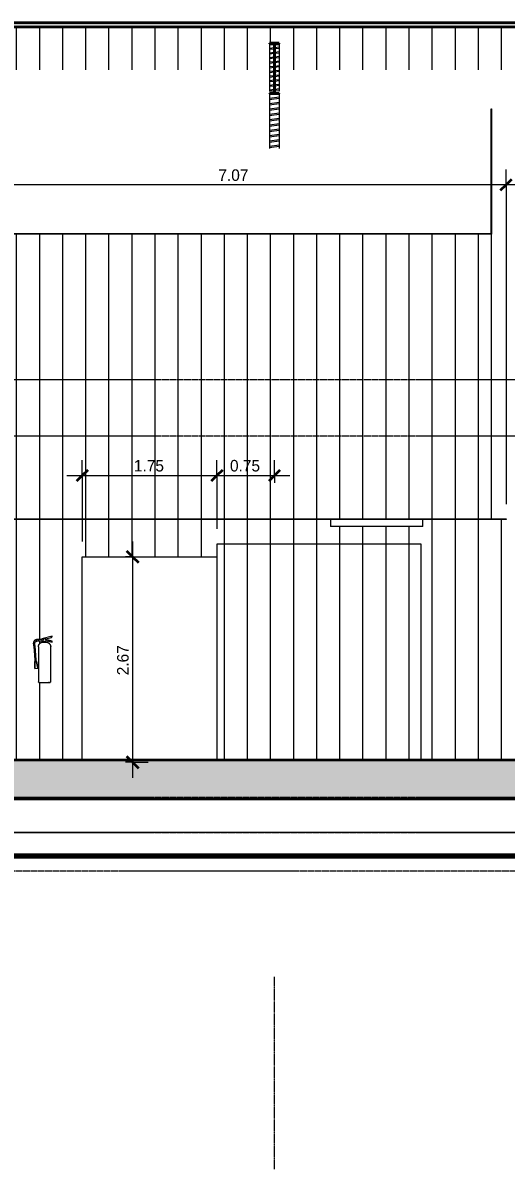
# Model space of a CAD drawing. Header units: centimetres. Extents: x -11896 to 2794, y -437 to 1921.
# Drawn here: x -2223 to -1595, y -437 to 1052 of the extents above; entities that cross this region are included whole.
import ezdxf

# ---------------------------------------------------------------- set-up
doc = ezdxf.new("R2010")
doc.units = ezdxf.units.CM
doc.linetypes.add('Centre', pattern=[3.175, 0.635, -0.475, 1.59, -0.475])
doc.linetypes.add('Grid Line', pattern=[2.2225, 1.27, -0.3175, 0.3175, -0.3175])
for name, color, linetype, lineweight in [('A-ANNO-DIMS', 7, 'Continuous', 9), ('A-ANNO-DIMS-100', 7, 'Continuous', 9), ('A-FLOR', 7, 'Continuous', 9), ('A-FLOR-LEVL', 7, 'Continuous', 9), ('A-FLOR-PATT', 7, 'Continuous', 35), ('A-ROOF', 7, 'Continuous', 9), ('A-ROOF-PATT', 7, 'Continuous', 35), ('A-WALL', 7, 'Continuous', 9), ('A-WALL-PATT', 7, 'Continuous', 35), ('C-BLDG-PADS', 7, 'Continuous', 9), ('C-TOPO', 7, 'Continuous', 9), ('E-LITE-EQPM', 7, 'Continuous', 9), ('Q-SPCQ', 7, 'Continuous', 9), ('S-BEAM', 7, 'Continuous', 9), ('S-GRID', 7, 'Continuous', 9)]:
    doc.layers.add(name, color=color, linetype=linetype, lineweight=lineweight)
doc.styles.add('Century Gothic_1', font='GOTHIC.TTF', dxfattribs={"height": 15})
doc.dimstyles.new('FCA_N_Cotas_E100', dxfattribs={"dimscale": 30.48, "dimtxt": 15.662524, "dimasz": 0.492126, "dimexe": 0.656168, "dimexo": 0.656168, "dimgap": 0.032808, "dimtad": 1, "dimlfac": 0.01, "dimrnd": 0.01, "dimzin": 0, "dimdsep": 46, "dimtxsty": 'Century Gothic_1', "dimblk1": 'OBLIQUE', "dimblk2": 'OBLIQUE', "dimsah": 1, "dimcen": 0.09, "dimdle": 0.656168, "dimazin": 2, "dimtfac": 1, "dimtdec": 4, "dimtix": 1, "dimtmove": 0, "dimatfit": 3, "dimfxl": 1, "dimtvp": 1, "dimtolj": 1, "dimtzin": 0, "dimarcsym": 2})
pattern_1 = [(6.825, (-5061.785, 1020.789), (-25.144905, 3.01018), []), (6.825, (-5061.785, 1025.35), (-25.144905, 3.01018), [])]
pattern_2 = [(90, (-3611.126, 712), (-30, 2e-15), [])]

# ---------------------------------------------------------------- blocks, each defined once
blk = doc.blocks.new('PQ_RVR_EST-01_ZZ_ZZ_MO_T_A_rvt-2-Sección 2-2')
at = {"layer": 'A-FLOR-PATT', "lineweight": 9, "true_color": 0x9a9a9a}
blk.add_hatch(color=253, dxfattribs=at).paths.add_polyline_path([(-115.5, 44), (-115.5, 94), (-5125.2, 94), (-5125.2, 44), (-133.4, 44)])
at = {"layer": 'S-BEAM', "true_color": 0xc0c0c0}
h = blk.add_hatch(dxfattribs=at)
h.set_pattern_fill('FP_7', color=9, style=0, pattern_type=2)
h.set_pattern_definition([(45, (-5061.785, 712), (-25.1447, 25.1447), []), (45, (-5061.785, 750.1), (-25.1447, 25.1447), [])])
h.paths.add_polyline_path([(-3340.6, 960.8), (-3340.6, 961.3), (-3346.5, 961.3), (-3346.5, 1025.3), (-3340.6, 1025.3), (-3340.6, 1025.9), (-3353.1, 1025.9), (-3353.1, 1025.3), (-3347.2, 1025.3), (-3347.2, 961.3), (-3353.1, 961.3), (-3353.1, 960.8)])
h = blk.add_hatch(dxfattribs=at)
h.set_pattern_fill('FP_48', color=9, style=0, pattern_type=2)
h.set_pattern_definition(pattern_1)
edge = h.paths.add_edge_path()
edge.add_line((-3347.2, 963.7), (-3347.2, 1025.3))
edge.add_line((-3347.2, 1025.3), (-3353.1, 1025.3))
edge.add_line((-3353.1, 1025.3), (-3353.1, 963.7))
h = blk.add_hatch(dxfattribs=at)
h.set_pattern_fill('FP_48', color=9, style=0, pattern_type=2)
h.set_pattern_definition(pattern_1)
edge = h.paths.add_edge_path()
edge.add_line((-3340.6, 963.7), (-3340.6, 1025.3))
edge.add_line((-3340.6, 1025.3), (-3346.5, 1025.3))
edge.add_line((-3346.5, 1025.3), (-3346.5, 963.7))
h = blk.add_hatch(dxfattribs=at)
h.set_pattern_fill('FP_47', color=9, style=0, pattern_type=2)
h.set_pattern_definition([(7.888, (-5061.785, 955.983), (-25.14507, 3.48413), []), (7.888, (-5061.785, 961.262), (-25.14507, 3.48413), [])])
edge = h.paths.add_edge_path()
edge.add_line((-3340.6, 889.3), (-3340.6, 960.8))
edge.add_line((-3340.6, 960.8), (-3353.1, 960.8))
edge.add_line((-3353.1, 960.8), (-3353.1, 889.3))
at = {"layer": 'A-FLOR', "lineweight": 35}
for p, q in [((-2968.9, 94), (-5125.2, 94)), ((-5125.2, 44), (-233.4, 44))]:
    blk.add_line(p, q, dxfattribs=at)
at = {"layer": 'S-BEAM', "lineweight": 35}
for p, q in [((-3340.6, 1025.9), (-3353.1, 1025.9)), ((-3353.1, 1025.9), (-3353.1, 1025.3)), ((-3353.1, 1025.3), (-3347.2, 1025.3)), ((-3347.2, 1025.3), (-3347.2, 961.3)), ((-3346.5, 961.3), (-3346.5, 1025.3)), ((-3346.5, 1025.3), (-3340.6, 1025.3)), ((-3340.6, 1025.3), (-3340.6, 1025.9)), ((-3347.2, 961.3), (-3353.1, 961.3)), ((-3353.1, 961.3), (-3353.1, 960.8)), ((-3353.1, 960.8), (-3340.6, 960.8)), ((-3340.6, 961.3), (-3346.5, 961.3)), ((-3340.6, 960.8), (-3340.6, 961.3))]:
    blk.add_line(p, q, dxfattribs=at)
at = {"layer": 'S-BEAM'}
for p, q in [((-3353.1, 1025.3), (-3353.1, 963.7)), ((-3340.6, 1025.3), (-3340.6, 963.7)), ((-3353.1, 960.8), (-3353.1, 889.3)), ((-3340.6, 960.8), (-3340.6, 889.3))]:
    blk.add_line(p, q, dxfattribs=at)
blk = doc.blocks.new('M_Strip Lighting Fixtures - 1200 1 Lamp - 120-1744011-Sección 2-2')
at = {"layer": 'E-LITE-EQPM'}
for p, q in [((-3273.9, 406.9), (-3273.9, 397.9)), ((-3153.9, 397.9), (-3153.9, 406.9)), ((-3153.9, 397.9), (-3273.9, 397.9))]:
    blk.add_line(p, q, dxfattribs=at)
blk = doc.blocks.new('Fire_Safety-Nystrom-ABC_Dry_Chemical_Portable_Fire_Extinguisher - EX-3002-1735516-Sección 2-2')
at = {"layer": 'Q-SPCQ', "color": 253, "true_color": 0xaaaaaa}
for p, q in [((-3635.4, 255.3), (-3648.9, 252)), ((-3643.6, 251.9), (-3636.3, 253.7)), ((-3636.3, 253.7), (-3635.4, 254.7)), ((-3635.4, 254.7), (-3635.4, 255.3)), ((-3659.5, 241.9), (-3658.1, 224.5)), ((-3656.2, 224.7), (-3657.6, 242.2)), ((-3653.5, 251.2), (-3653.8, 251.2)), ((-3653.8, 249.3), (-3653.5, 249.3)), ((-3653.5, 249.3), (-3653.5, 251.2)), ((-3648.9, 251.2), (-3653.5, 251.2)), ((-3653.5, 251.2), (-3653.5, 249.3)), ((-3653.5, 249.3), (-3648.9, 249.3)), ((-3653.5, 241.3), (-3653.5, 196)), ((-3648.9, 252), (-3648.9, 248.9)), ((-3648.9, 248.9), (-3646.6, 248.9)), ((-3647.2, 249.7), (-3647.2, 247.7)), ((-3647.2, 247.7), (-3643.8, 247.7)), ((-3644.4, 248.9), (-3644.2, 248.9)), ((-3644.2, 248.9), (-3644.2, 249)), ((-3643.9, 249.6), (-3635.4, 247.7)), ((-3643.8, 247.7), (-3643.8, 249.7)), ((-3643.6, 250.8), (-3643.6, 251.9)), ((-3635.4, 248.9), (-3643.6, 250.8)), ((-3637.5, 196), (-3637.5, 241.3)), ((-3635.4, 247.7), (-3635.4, 248.9)), ((-3656.2, 225), (-3658.3, 224.8)), ((-3658.3, 224.8), (-3658, 221.9)), ((-3655.9, 222.1), (-3656.2, 225)), ((-3658.2, 213.4), (-3658, 222.2)), ((-3658, 222.2), (-3658.2, 213.4)), ((-3658.2, 213.4), (-3654.4, 213.8)), ((-3658, 221.9), (-3657.9, 221.9)), ((-3657.9, 221.9), (-3657.7, 221.9)), ((-3657.7, 221.9), (-3657.5, 221.9)), ((-3657.5, 221.9), (-3655.9, 222.1)), ((-3656, 222.4), (-3654.4, 213.8)), ((-3654.4, 213.8), (-3656, 222.4))]:
    blk.add_line(p, q, dxfattribs=at)
at = {"layer": 'Q-SPCQ', "color": 253, "true_color": 0xaaaaaa, "flags": 128}
for points in [[(-3656.6, 250.6), (-3656.8, 250.5), (-3657, 250.5), (-3657.2, 250.4), (-3657.4, 250.3), (-3657.5, 250.2), (-3657.7, 250.1), (-3657.9, 250), (-3658, 249.9), (-3658.2, 249.7), (-3658.4, 249.6), (-3658.5, 249.5), (-3658.7, 249.3), (-3658.8, 249.2), (-3658.9, 249), (-3659, 248.9), (-3659.2, 248.7), (-3659.3, 248.5), (-3659.4, 248.3), (-3659.5, 248.2), (-3659.6, 248), (-3659.7, 247.8), (-3659.7, 247.6), (-3659.8, 247.4), (-3659.9, 247.2), (-3659.9, 247), (-3660, 246.8), (-3660, 246.6), (-3660, 246.4), (-3660.1, 246.2), (-3660.1, 246), (-3660.1, 245.8), (-3660.1, 245.6), (-3660.1, 245.4), (-3660, 245.2), (-3660, 245), (-3660, 245)], [(-3660, 245), (-3659.8, 243.6), (-3659.6, 242.2), (-3659.5, 241.9)], [(-3658.1, 245.2), (-3658.1, 245.4), (-3658.2, 245.5), (-3658.2, 245.6), (-3658.2, 245.8), (-3658.2, 245.9), (-3658.2, 246), (-3658.1, 246.1), (-3658.1, 246.3), (-3658.1, 246.4), (-3658.1, 246.5), (-3658.1, 246.6), (-3658, 246.8), (-3658, 246.9), (-3657.9, 247), (-3657.9, 247.1), (-3657.8, 247.2), (-3657.8, 247.3), (-3657.7, 247.4), (-3657.6, 247.6), (-3657.6, 247.7), (-3657.5, 247.8), (-3657.4, 247.9), (-3657.3, 248), (-3657.2, 248), (-3657.1, 248.1), (-3657, 248.2), (-3656.9, 248.3), (-3656.8, 248.4), (-3656.7, 248.4), (-3656.6, 248.5), (-3656.5, 248.6), (-3656.4, 248.6), (-3656.3, 248.7), (-3656.2, 248.7), (-3656.1, 248.8), (-3655.9, 248.8), (-3655.9, 248.8)], [(-3657.6, 242.2), (-3657.9, 243.5), (-3658.1, 244.9), (-3658.1, 245.2)], [(-3653.8, 251.2), (-3654.1, 251.2), (-3654.3, 251.2), (-3654.6, 251.2), (-3654.9, 251.2), (-3655.1, 251.1), (-3655.4, 251), (-3655.6, 251), (-3655.9, 250.9), (-3656.1, 250.8), (-3656.4, 250.7), (-3656.6, 250.6)], [(-3655.9, 248.8), (-3655.7, 248.9), (-3655.6, 249), (-3655.4, 249.1), (-3655.2, 249.1), (-3655, 249.2), (-3654.8, 249.2), (-3654.7, 249.3), (-3654.5, 249.3), (-3654.3, 249.3), (-3654.1, 249.3), (-3653.9, 249.3), (-3653.8, 249.3)], [(-3653.5, 241.3), (-3653.5, 241.6), (-3653.5, 241.8), (-3653.5, 242.1), (-3653.4, 242.3), (-3653.4, 242.6), (-3653.3, 242.8), (-3653.3, 243.1), (-3653.2, 243.3), (-3653.1, 243.6), (-3653, 243.8), (-3652.9, 244), (-3652.8, 244.3), (-3652.7, 244.5), (-3652.5, 244.7), (-3652.4, 244.9), (-3652.2, 245.1), (-3652.1, 245.3), (-3651.9, 245.5), (-3651.7, 245.7), (-3651.6, 245.9), (-3651.4, 246.1), (-3651.2, 246.3), (-3651, 246.4), (-3650.8, 246.6), (-3650.6, 246.7), (-3650.3, 246.8), (-3650.1, 247), (-3649.9, 247.1), (-3649.7, 247.2), (-3649.4, 247.3), (-3649.2, 247.4), (-3648.9, 247.5), (-3648.7, 247.5), (-3648.4, 247.6), (-3648.2, 247.6), (-3647.9, 247.7), (-3647.7, 247.7), (-3647.4, 247.7), (-3647.2, 247.7)], [(-3643.8, 247.7), (-3643.6, 247.7), (-3643.3, 247.7), (-3643.1, 247.7), (-3642.8, 247.6), (-3642.6, 247.6), (-3642.3, 247.5), (-3642.1, 247.4), (-3641.8, 247.4), (-3641.6, 247.3), (-3641.3, 247.2), (-3641.1, 247.1), (-3640.9, 247), (-3640.7, 246.8), (-3640.4, 246.7), (-3640.2, 246.6), (-3640, 246.4), (-3639.8, 246.2), (-3639.6, 246.1), (-3639.4, 245.9), (-3639.3, 245.7), (-3639.1, 245.5), (-3638.9, 245.3), (-3638.8, 245.1), (-3638.6, 244.9), (-3638.5, 244.7), (-3638.3, 244.5), (-3638.2, 244.2), (-3638.1, 244), (-3638, 243.8), (-3637.9, 243.5), (-3637.8, 243.3), (-3637.8, 243.1), (-3637.7, 242.8), (-3637.6, 242.6), (-3637.6, 242.3), (-3637.6, 242), (-3637.5, 241.8), (-3637.5, 241.5), (-3637.5, 241.3)], [(-3652.9, 195.3), (-3652.9, 195.3), (-3652.9, 195.3), (-3653, 195.3), (-3653, 195.3), (-3653, 195.3), (-3653, 195.4), (-3653.1, 195.4), (-3653.1, 195.4), (-3653.1, 195.4), (-3653.1, 195.4), (-3653.1, 195.4), (-3653.2, 195.4), (-3653.2, 195.4), (-3653.2, 195.4), (-3653.2, 195.4), (-3653.3, 195.5), (-3653.3, 195.5), (-3653.3, 195.5), (-3653.3, 195.5), (-3653.3, 195.5), (-3653.3, 195.5), (-3653.4, 195.6), (-3653.4, 195.6), (-3653.4, 195.6), (-3653.4, 195.6), (-3653.4, 195.6), (-3653.4, 195.7), (-3653.4, 195.7), (-3653.5, 195.7), (-3653.5, 195.7), (-3653.5, 195.8), (-3653.5, 195.8), (-3653.5, 195.8), (-3653.5, 195.8), (-3653.5, 195.9), (-3653.5, 195.9), (-3653.5, 195.9), (-3653.5, 195.9), (-3653.5, 196), (-3653.5, 196)], [(-3652.4, 195.3), (-3652.5, 195.3), (-3652.6, 195.3), (-3652.7, 195.3), (-3652.8, 195.3), (-3652.8, 195.3), (-3652.8, 195.3), (-3652.9, 195.3), (-3652.9, 195.3), (-3652.9, 195.3)], [(-3652.9, 195.3), (-3652.9, 195.3), (-3652.9, 195.3), (-3652.8, 195.3), (-3652.8, 195.3), (-3652.7, 195.3), (-3652.7, 195.3), (-3652.6, 195.3), (-3652.5, 195.3), (-3652.4, 195.3), (-3652.3, 195.3), (-3652.2, 195.3), (-3652, 195.3), (-3651.9, 195.3), (-3651.8, 195.3), (-3651.6, 195.3), (-3651.4, 195.3), (-3651.2, 195.3), (-3651, 195.3), (-3650.8, 195.3), (-3650.6, 195.3), (-3650.4, 195.3), (-3650.2, 195.3), (-3650, 195.3), (-3649.7, 195.3), (-3649.5, 195.3), (-3649.2, 195.3), (-3649, 195.3), (-3648.7, 195.3), (-3648.5, 195.3), (-3648.2, 195.3), (-3647.9, 195.3), (-3647.6, 195.3), (-3647.3, 195.3), (-3647.1, 195.3), (-3646.8, 195.3), (-3646.5, 195.3), (-3646.2, 195.3), (-3645.9, 195.3), (-3645.6, 195.3), (-3645.3, 195.3), (-3645, 195.3), (-3644.7, 195.3), (-3644.4, 195.3), (-3644.1, 195.3), (-3643.8, 195.3), (-3643.6, 195.3), (-3643.3, 195.3), (-3643, 195.3), (-3642.7, 195.3), (-3642.4, 195.3), (-3642.2, 195.3), (-3641.9, 195.3), (-3641.7, 195.3), (-3641.4, 195.3), (-3641.2, 195.3), (-3640.9, 195.3), (-3640.7, 195.3), (-3640.5, 195.3), (-3640.3, 195.3), (-3640.1, 195.3), (-3639.9, 195.3), (-3639.7, 195.3), (-3639.5, 195.3), (-3639.4, 195.3), (-3639.2, 195.3), (-3639.1, 195.3), (-3638.9, 195.3), (-3638.8, 195.3), (-3638.7, 195.3), (-3638.6, 195.3), (-3638.5, 195.3), (-3638.4, 195.3), (-3638.3, 195.3), (-3638.3, 195.3), (-3638.2, 195.3), (-3638.2, 195.3), (-3638.2, 195.3), (-3638.1, 195.3), (-3638.1, 195.3)], [(-3639.6, 195.3), (-3639.8, 195.3), (-3640, 195.3), (-3640.2, 195.3), (-3640.3, 195.3)], [(-3638.1, 195.3), (-3638.2, 195.3), (-3638.2, 195.3), (-3638.2, 195.3), (-3638.2, 195.3), (-3638.3, 195.3), (-3638.4, 195.3), (-3638.4, 195.3), (-3638.5, 195.3), (-3638.6, 195.3)], [(-3637.5, 196), (-3637.5, 195.9), (-3637.5, 195.9), (-3637.5, 195.9), (-3637.5, 195.9), (-3637.5, 195.8), (-3637.5, 195.8), (-3637.5, 195.8), (-3637.5, 195.8), (-3637.6, 195.7), (-3637.6, 195.7), (-3637.6, 195.7), (-3637.6, 195.7), (-3637.6, 195.7), (-3637.6, 195.6), (-3637.6, 195.6), (-3637.6, 195.6), (-3637.7, 195.6), (-3637.7, 195.6), (-3637.7, 195.5), (-3637.7, 195.5), (-3637.7, 195.5), (-3637.7, 195.5), (-3637.8, 195.5), (-3637.8, 195.4), (-3637.8, 195.4), (-3637.8, 195.4), (-3637.8, 195.4), (-3637.9, 195.4), (-3637.9, 195.4), (-3637.9, 195.4), (-3637.9, 195.4), (-3638, 195.4), (-3638, 195.4), (-3638, 195.3), (-3638, 195.3), (-3638.1, 195.3), (-3638.1, 195.3), (-3638.1, 195.3), (-3638.1, 195.3), (-3638.1, 195.3)]]:
    blk.add_lwpolyline(points, dxfattribs=at)
at = {"layer": 'Q-SPCQ', "color": 253, "true_color": 0xaaaaaa}
for start, end in [(0, 180), (180, 0)]:
    blk.add_arc((-3645.5, 250.3), 1.8, start, end, dxfattribs=at)
for points in [[(-3660, 245), (-3660, 245), (-3660, 245), (-3659.8, 245), (-3659.5, 245), (-3659.2, 245.1), (-3658.9, 245.1), (-3658.6, 245.2), (-3658.3, 245.2), (-3658.2, 245.2), (-3658.1, 245.2), (-3658.1, 245.2)], [(-3659.5, 241.9), (-3659.5, 241.9), (-3659.5, 241.9), (-3659.3, 241.9), (-3659.1, 242), (-3658.8, 242), (-3658.4, 242.1), (-3658.1, 242.1), (-3657.9, 242.1), (-3657.7, 242.2), (-3657.6, 242.2), (-3657.6, 242.2)], [(-3656.6, 250.6), (-3656.6, 250.6), (-3656.6, 250.6), (-3656.5, 250.4), (-3656.4, 250.2), (-3656.3, 249.9), (-3656.2, 249.6), (-3656.1, 249.3), (-3656, 249), (-3655.9, 248.9), (-3655.9, 248.8), (-3655.9, 248.8)]]:
    blk.add_open_spline(points, degree=3, dxfattribs=at)
blk = doc.blocks.new('PQ_RVR_MEP-01_ZZ_ZZ_MO_T_A_rvt-2-Sección 2-2')
at = {"layer": 'E-LITE-EQPM', "lineweight": 9}
blk.add_blockref('M_Strip Lighting Fixtures - 1200 1 Lamp - 120-1744011-Sección 2-2', (0, 0), dxfattribs=at)
at = {"layer": 'Q-SPCQ', "lineweight": 9}
blk.add_blockref('Fire_Safety-Nystrom-ABC_Dry_Chemical_Portable_Fire_Extinguisher - EX-3002-1735516-Sección 2-2', (0, 0), dxfattribs=at)
blk = doc.blocks.new('DIMBLOCK26-Sección 2-2')
at = {"layer": 'A-ANNO-DIMS-100'}
for p, q in [((-2080.4, 378.4), (-2080.4, 71.4)), ((-2080.4, 358.4), (-2089.8, 358.4)), ((-2080.4, 358.4), (-2060.4, 358.4)), ((-2080.4, 91.4), (-2089.8, 91.4)), ((-2080.4, 91.4), (-2060.4, 91.4))]:
    blk.add_line(p, q, dxfattribs=at)
at = {"layer": 'A-ANNO-DIMS-100', "lineweight": 35}
for p, q in [((-2080.4, 358.4), (-2087.9, 365.9)), ((-2080.4, 358.4), (-2072.9, 350.9)), ((-2080.4, 91.4), (-2087.9, 98.9)), ((-2080.4, 91.4), (-2072.9, 83.9))]:
    blk.add_line(p, q, dxfattribs=at)
at = {"layer": 'A-ANNO-DIMS-100', "color": 0, "insert": (-2100.6, 204.5), "char_height": 15, "width": 48.927, "attachment_point": 1, "rotation": 90, "line_spacing_factor": 0.984502, "style": 'Century Gothic_1'}
blk.add_mtext('2.67', dxfattribs=at)
blk = doc.blocks.new('_Oblique')
at = {"color": 0, "linetype": 'ByBlock', "lineweight": -2}
blk.add_line((-0.5, -0.5), (0.5, 0.5), dxfattribs=at)
blk = doc.blocks.new('DIMBLOCK27-Sección 2-2')
at = {"layer": 'A-ANNO-DIMS-100'}
for p, q in [((-2145.8, 464.2), (-2145.8, 484.2)), ((-1970.9, 464.2), (-1970.9, 484.2)), ((-2165.8, 464.2), (-1970.9, 464.2)), ((-2145.8, 464.2), (-2145.8, 378.4)), ((-1970.9, 464.2), (-1970.9, 394.9))]:
    blk.add_line(p, q, dxfattribs=at)
at = {"layer": 'A-ANNO-DIMS-100', "lineweight": 35}
for p, q in [((-2145.8, 464.2), (-2153.3, 456.7)), ((-2145.8, 464.2), (-2138.3, 471.7)), ((-1970.9, 464.2), (-1978.4, 456.7)), ((-1970.9, 464.2), (-1963.4, 471.7))]:
    blk.add_line(p, q, dxfattribs=at)
at = {"layer": 'A-ANNO-DIMS-100', "color": 0, "insert": (-2078.7, 484.4), "char_height": 15, "width": 48.927, "attachment_point": 1, "line_spacing_factor": 0.984502, "style": 'Century Gothic_1'}
blk.add_mtext('1.75', dxfattribs=at)
blk = doc.blocks.new('DIMBLOCK28-Sección 2-2')
at = {"layer": 'A-ANNO-DIMS-100'}
for p, q in [((-1970.9, 464.2), (-1970.9, 484.2)), ((-1896.1, 464.2), (-1896.1, 484.2)), ((-1970.9, 464.2), (-1876.1, 464.2)), ((-1970.9, 464.2), (-1970.9, 394.9)), ((-1896.1, 464.2), (-1896.1, 454.8))]:
    blk.add_line(p, q, dxfattribs=at)
at = {"layer": 'A-ANNO-DIMS-100', "lineweight": 35}
for p, q in [((-1970.9, 464.2), (-1978.4, 456.7)), ((-1970.9, 464.2), (-1963.4, 471.7)), ((-1896.1, 464.2), (-1903.6, 456.7)), ((-1896.1, 464.2), (-1888.6, 471.7))]:
    blk.add_line(p, q, dxfattribs=at)
at = {"layer": 'A-ANNO-DIMS-100', "color": 0, "insert": (-1953.9, 484.4), "char_height": 15, "width": 48.927, "attachment_point": 1, "line_spacing_factor": 0.984502, "style": 'Century Gothic_1'}
blk.add_mtext('0.75', dxfattribs=at)
blk = doc.blocks.new('DIMBLOCK32-Sección 2-2')
at = {"layer": 'A-ANNO-DIMS-100'}
for p, q in [((-1595.2, 841.9), (-1595.2, 861.9)), ((-834.2, 841.9), (-834.2, 861.9)), ((-814.2, 841.9), (-1595.2, 841.9)), ((-1595.2, 841.9), (-1595.2, 426.9)), ((-834.2, 841.9), (-834.2, 532.9))]:
    blk.add_line(p, q, dxfattribs=at)
at = {"layer": 'A-ANNO-DIMS-100', "lineweight": 35}
for p, q in [((-1595.2, 841.9), (-1587.7, 849.4)), ((-834.2, 841.9), (-826.7, 849.4)), ((-1595.2, 841.9), (-1602.7, 834.4)), ((-834.2, 841.9), (-841.7, 834.4))]:
    blk.add_line(p, q, dxfattribs=at)
at = {"layer": 'A-ANNO-DIMS-100', "color": 0, "insert": (-1235.1, 862.1), "char_height": 15, "width": 48.927, "attachment_point": 1, "line_spacing_factor": 0.984502, "style": 'Century Gothic_1'}
blk.add_mtext('7.61', dxfattribs=at)
blk = doc.blocks.new('DIMBLOCK33-Sección 2-2')
at = {"layer": 'A-ANNO-DIMS-100'}
for p, q in [((-2301.9, 841.9), (-2301.9, 861.9)), ((-1595.2, 841.9), (-1595.2, 861.9)), ((-1595.2, 841.9), (-2321.9, 841.9)), ((-2301.9, 841.9), (-2301.9, 821.5)), ((-1595.2, 841.9), (-1595.2, 426.9))]:
    blk.add_line(p, q, dxfattribs=at)
at = {"layer": 'A-ANNO-DIMS-100', "lineweight": 35}
for p, q in [((-2301.9, 841.9), (-2294.4, 849.4)), ((-1595.2, 841.9), (-1587.7, 849.4)), ((-2301.9, 841.9), (-2309.4, 834.4)), ((-1595.2, 841.9), (-1602.7, 834.4))]:
    blk.add_line(p, q, dxfattribs=at)
at = {"layer": 'A-ANNO-DIMS-100', "color": 0, "insert": (-1969, 862.1), "char_height": 15, "width": 48.927, "attachment_point": 1, "line_spacing_factor": 0.984502, "style": 'Century Gothic_1'}
blk.add_mtext('7.07', dxfattribs=at)

msp = doc.modelspace()

# ---------------------------------------------------------------- hatches: boundary and pattern name
at = {"layer": 'A-FLOR-PATT', "lineweight": 9, "true_color": 0x9a9a9a}
msp.add_hatch(color=253, dxfattribs=at).paths.add_polyline_path([(1317.265, 44), (1317.265, 94), (-3674.508, 94), (-3674.508, 44), (1261.618, 44)])
at = {"layer": 'A-ROOF-PATT', "lineweight": 9, "true_color": 0x9a9a9a}
msp.add_hatch(color=253, dxfattribs=at).paths.add_polyline_path([(1099.249, 1047.39), (1339.966, 1047.39), (1339.966, 1052.42), (-3529.296, 1052.42), (-3529.296, 1047.39), (774.512, 1047.39)])
at = {"layer": 'A-ROOF-PATT', "lineweight": 9, "true_color": 0xc0c0c0}
h = msp.add_hatch(dxfattribs=at)
h.set_pattern_fill('FP_23', color=9, style=0, pattern_type=2)
h.set_pattern_definition([(90, (-3611.126, 1043.42), (-30, 2e-15), [])])
edge = h.paths.add_edge_path()
edge.add_line((-2677.673, 991.478), (-2677.673, 1026.01))
edge.add_line((-2677.673, 1026.01), (-2665.173, 1026.01))
edge.add_line((-2665.173, 1026.01), (-2665.173, 991.478))
edge.add_line((-2665.173, 991.478), (-1902.437, 991.478))
edge.add_line((-1902.437, 991.478), (-1902.437, 1025.864))
edge.add_line((-1902.437, 1025.864), (-1889.937, 1025.864))
edge.add_line((-1889.937, 1025.864), (-1889.937, 991.478))
edge.add_line((-1889.937, 991.478), (-1103.348, 991.478))
edge.add_line((-1103.348, 991.478), (-1103.348, 1025.919))
edge.add_line((-1103.348, 1025.919), (-1090.848, 1025.919))
edge.add_line((-1090.848, 1025.919), (-1090.847, 991.478))
edge.add_line((-1090.847, 991.478), (-302.787, 991.478))
edge.add_line((-302.787, 991.478), (-302.787, 1025.864))
edge.add_line((-302.787, 1025.864), (-290.287, 1025.864))
edge.add_line((-290.287, 1025.864), (-290.287, 991.478))
edge.add_line((-290.287, 991.478), (503.482, 991.478))
edge.add_line((503.482, 991.478), (503.482, 1025.864))
edge.add_line((503.482, 1025.864), (515.982, 1025.864))
edge.add_line((515.982, 1025.864), (515.982, 991.478))
edge.add_line((515.982, 991.478), (1303.879, 991.478))
edge.add_line((1303.879, 991.478), (1303.879, 1025.864))
edge.add_line((1303.879, 1025.864), (1316.379, 1025.864))
edge.add_line((1316.379, 1025.864), (1316.379, 991.478))
edge.add_line((1316.379, 991.478), (1316.386, 991.478))
edge.add_line((1316.386, 991.478), (1338.866, 991.49))
edge.add_line((1338.866, 991.49), (1338.866, 1041.084))
edge.add_line((1338.866, 1041.084), (1339.366, 1041.084))
edge.add_line((1339.366, 1041.084), (1339.366, 991.478))
edge.add_line((1339.366, 991.478), (1339.966, 991.478))
edge.add_line((1339.966, 991.478), (1339.966, 1047.39))
edge.add_line((1339.966, 1047.39), (-3525.515, 1047.326))
edge.add_line((-3525.515, 1047.326), (-3525.515, 991.478))
edge.add_line((-3525.515, 991.478), (-3479.432, 991.478))
edge.add_line((-3479.432, 991.478), (-3479.432, 1025.919))
edge.add_line((-3479.432, 1025.919), (-3466.932, 1025.919))
edge.add_line((-3466.932, 1025.919), (-3466.932, 991.478))
h.paths.add_polyline_path([(-3473.538, 1025.333), (-3473.537, 1025.333), (-3477.618, 1025.333)])
h.paths.add_polyline_path([(-1097.453, 1025.333), (-1097.453, 1025.333), (-1099.426, 1025.333)])
at = {"layer": 'A-WALL-PATT', "lineweight": 9, "true_color": 0xc0c0c0}
h = msp.add_hatch(dxfattribs=at)
h.set_pattern_fill('FP_22', color=9, style=0, pattern_type=2)
h.set_pattern_definition(pattern_2)
h.paths.add_polyline_path([(-2291.944, 407.859), (-2241.375, 407.859), (-2241.375, 492.859), (-2236.375, 492.859), (-2236.375, 407.859), (-1614.039, 407.859), (-1614.039, 777.753), (-2291.944, 777.753), (-2291.944, 432.819)])
h.paths.add_polyline_path([(-2239.5, 492.981), (-2239.648, 492.981), (-2240.898, 493.889), (-2241.375, 495.359), (-2240.898, 496.828), (-2239.5, 497.736), (-2238.103, 497.736), (-2236.853, 496.828), (-2236.375, 495.359), (-2236.853, 493.889), (-2238.251, 492.981), (-2238.875, 492.981)])
h = msp.add_hatch(dxfattribs=at)
h.set_pattern_fill('FP_22', color=9, style=0, pattern_type=2)
h.set_pattern_definition(pattern_2)
h.paths.add_polyline_path([(-2297.598, 94), (-2145.78, 94), (-2145.78, 358.4), (-1970.909, 358.4), (-1970.909, 374.922), (-1705.363, 374.922), (-1705.363, 94), (-1595.709, 94), (-1595.709, 406.859), (-1703.199, 406.859), (-1703.199, 397.859), (-1823.199, 397.859), (-1823.199, 406.859), (-2236.375, 406.859), (-2236.375, 387.859), (-2238.875, 387.859), (-2238.875, 386.859), (-2297.598, 386.859), (-2297.598, 97.793)])
h.paths.add_polyline_path([(-2187.486, 195.335), (-2187.486, 195.467), (-2188.34, 195.335), (-2201.907, 195.393), (-2202.231, 195.469), (-2202.231, 195.341), (-2202.665, 195.521), (-2202.851, 195.97), (-2202.851, 241.301), (-2202.242, 243.933), (-2200.833, 245.934), (-2198.864, 247.234), (-2197.546, 247.534), (-2196.52, 247.723), (-2196.586, 248.893), (-2198.233, 248.893), (-2198.233, 249.332), (-2202.851, 249.436), (-2202.851, 249.611), (-2203.151, 249.553), (-2203.151, 249.364), (-2204.666, 249.05), (-2205.327, 248.853), (-2206.73, 247.783), (-2207.36, 246.716), (-2207.457, 245.215), (-2206.749, 239.266), (-2205.226, 221.515), (-2203.808, 213.745), (-2207.477, 213.547), (-2207.452, 217.802), (-2207.409, 222.245), (-2207.597, 224.803), (-2207.478, 224.827), (-2209.012, 242.68), (-2209.315, 244.991), (-2209.293, 245.016), (-2209.268, 246.064), (-2209.128, 247.416), (-2207.858, 249.422), (-2205.868, 250.644), (-2204.246, 251.109), (-2203.151, 251.103), (-2203.151, 250.958), (-2202.851, 250.958), (-2202.851, 251.237), (-2198.233, 251.346), (-2198.233, 251.958), (-2184.691, 255.335), (-2184.691, 254.7), (-2185.659, 253.732), (-2192.967, 251.91), (-2192.967, 250.833), (-2184.691, 248.923), (-2184.691, 247.653), (-2193.183, 249.499), (-2193.296, 247.723), (-2192.814, 247.645), (-2190.753, 247.208), (-2189.005, 246.032), (-2188.644, 245.725), (-2187.332, 243.738), (-2186.851, 241.301), (-2186.961, 195.705), (-2187.185, 195.46), (-2187.473, 195.341)])
h.paths.add_polyline_path([(-2194.556, 247.723), (-2194.556, 247.628), (-2194.47, 247.601)])
h.paths.add_polyline_path([(-2193.909, 247.578), (-2194.081, 247.723), (-2194.081, 247.617), (-2193.966, 247.591)])
h.paths.add_polyline_path([(-2195.679, 247.596), (-2195.441, 247.723), (-2195.736, 247.723)])
h.paths.add_polyline_path([(-2241.375, 387.859), (-2241.375, 406.859), (-2291.944, 406.859), (-2291.944, 387.859), (-2269.9, 387.859)])
h = msp.add_hatch(dxfattribs=at)
h.set_pattern_fill('FP_22', color=9, style=0, pattern_type=2)
h.set_pattern_definition(pattern_2)
h.paths.add_polyline_path([(-1705.363, 94), (-1705.363, 374.922), (-1970.909, 374.922), (-1970.909, 94), (-1823.386, 94)])

# ---------------------------------------------------------------- linework, layer by layer
at = {"layer": 'A-FLOR', "color": 8, "true_color": 0x808080}
for p, q in [((-2291.944, 778.753), (-1614.039, 778.753)), ((-1614.039, 778.753), (-1614.039, 777.753)), ((-2291.948, 407.859), (-1595.215, 407.859)), ((-1595.215, 406.859), (-2291.948, 406.859)), ((-1595.215, 407.859), (-1595.215, 406.859))]:
    msp.add_line(p, q, dxfattribs=at)
at = {"layer": 'A-FLOR', "lineweight": 35}
for p, q in [((-1518.206, 94), (-3674.508, 94)), ((-3674.508, 44), (1217.265, 44))]:
    msp.add_line(p, q, dxfattribs=at)
at = {"layer": 'A-FLOR-LEVL', "color": 253, "linetype": 'Centre', "true_color": 0xaaaaaa}
for p, q in [((-4027.666, 588.801), (1679.934, 588.801)), ((-4027.666, 515.53), (1679.934, 515.53)), ((-4027.666, 94), (1679.934, 94)), ((-4027.666, 46.025), (1679.934, 46.025)), ((-4027.666, 0), (1679.934, 0)), ((1679.934, -50), (-4027.666, -50))]:
    msp.add_line(p, q, dxfattribs=at)
at = {"layer": 'A-ROOF', "lineweight": 35}
for p, q in [((1339.966, 1052.42), (-3529.296, 1052.42)), ((-3529.296, 1047.39), (1339.966, 1047.39))]:
    msp.add_line(p, q, dxfattribs=at)
at = {"layer": 'A-WALL'}
for p, q in [((-1614.539, 778.753), (-1614.539, 940.709)), ((-1614.539, 940.709), (-1614.039, 940.709)), ((-1614.039, 940.709), (-1614.039, 778.753)), ((-1614.039, 777.753), (-2291.944, 777.753)), ((-1614.039, 407.859), (-1614.039, 777.753)), ((-1705.363, 374.922), (-1970.909, 374.922)), ((-1970.909, 374.922), (-1970.909, 94)), ((-1705.363, 94), (-1705.363, 374.922)), ((-2145.78, 94), (-2145.78, 358.4)), ((-2145.78, 358.4), (-1970.909, 358.4))]:
    msp.add_line(p, q, dxfattribs=at)
at = {"layer": 'C-BLDG-PADS', "color": 253, "lineweight": 18, "true_color": 0xaaaaaa}
for p, q in [((1317.265, 0), (-3674.508, 0)), ((-3674.508, -30.48), (1317.265, -30.48))]:
    msp.add_line(p, q, dxfattribs=at)
at = {"layer": 'C-TOPO', "color": 253, "true_color": 0xaaaaaa}
msp.add_line((-2414.796, -30.496), (1217.265, -30.496), dxfattribs=at)
at = {"layer": 'C-TOPO', "color": 253, "lineweight": 70, "true_color": 0xaaaaaa}
msp.add_line((1217.265, -30.496), (-2414.795, -30.496), dxfattribs=at)
at = {"layer": 'S-GRID', "color": 253, "linetype": 'Grid Line', "true_color": 0xaaaaaa}
msp.add_line((-1896.062, -437.332), (-1896.062, -187.332), dxfattribs=at)

# ---------------------------------------------------------------- block references
at = {"lineweight": 5}
for name in ['PQ_RVR_EST-01_ZZ_ZZ_MO_T_A_rvt-2-Sección 2-2', 'PQ_RVR_MEP-01_ZZ_ZZ_MO_T_A_rvt-2-Sección 2-2']:
    msp.add_blockref(name, (1450.659, 0), dxfattribs=at)

# ---------------------------------------------------------------- dimensions: what is measured, and where the dimension line sits
at = {"layer": 'A-ANNO-DIMS'}
for base, p1, p2, override, picture, middle in [((-2301.944, 841.888), (-1595.209, 406.859), (-2301.944, 801.545), {"dimpost": '<>', "dimfxl": 809.475257}, 'DIMBLOCK33-Sección 2-2', (-1948.577, 850.766)), ((-1595.209, 841.888), (-834.169, 512.859), (-1595.209, 406.859), {"dimpost": '<>', "dimfxl": 768.387082}, 'DIMBLOCK32-Sección 2-2', (-1214.689, 850.766)), ((-1970.909, 464.198), (-2145.78, 358.4), (-1970.909, 374.922), {"dimpost": '<>', "dimfxl": 175.649462}, 'DIMBLOCK27-Sección 2-2', (-2058.344, 472.886)), ((-1896.062, 464.198), (-1970.909, 374.922), (-1896.062, 474.804), {"dimpost": '<>', "dimfxl": 124.814448}, 'DIMBLOCK28-Sección 2-2', (-1933.485, 473.075))]:
    dim = msp.add_linear_dim(base=base, p1=p1, p2=p2, dimstyle='FCA_N_Cotas_E100', override=override, dxfattribs=at)
    dim.commit()
    dim.dimension.update_dxf_attribs({"geometry": picture, "text_midpoint": middle})
dim = msp.add_linear_dim(base=(-2080.37, 91.427), p1=(-2069.764, 358.4), p2=(-2069.764, 91.427), angle=90, dimstyle='FCA_N_Cotas_E100', override={"dimpost": '<>', "dimfxl": 266.973291}, dxfattribs=at)
dim.commit()
dim.dimension.update_dxf_attribs({"geometry": 'DIMBLOCK26-Sección 2-2', "text_midpoint": (-2089.248, 224.913)})

doc.saveas('drawing.dxf')
